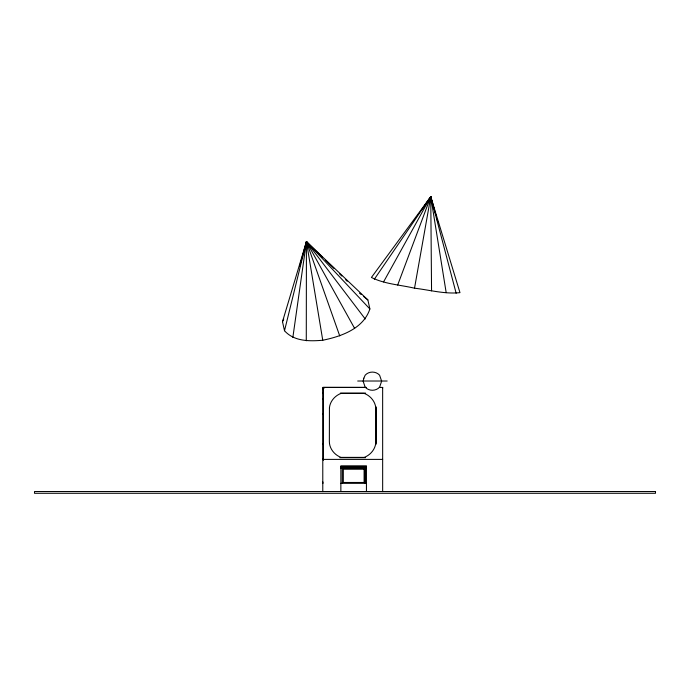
<?xml version="1.0" encoding="UTF-8"?>
<svg xmlns="http://www.w3.org/2000/svg" width="690" height="690" viewBox="0 0 690 690"><rect width="100%" height="100%" fill="white"/><g stroke="black" fill="none" stroke-linecap="round" stroke-linejoin="round"><path stroke-width="1.03" d="M322.782 387.97L322.782 387.375L365.553 387.418M382.665 388.039L382.665 387.444M306.282 340.782L306.429 241.647L367.873 299.917L369.875 308.965C363.449 328.716 341.283 336.444 322.748 340.248C309.491 341.386 294.104 341.507 284.504 330.743L282.495 321.695L306.429 241.647L322.584 257.344M292.853 337.453L306.429 241.647L369.875 308.965M414.526 288.196L430.75 196.71L459.971 292.646C444.8 294.268 429.56 289.955 414.526 288.196C400.217 284.849 384.666 284.108 371.418 277.458L430.75 196.71L435.951 215.332M284.504 330.743L306.429 241.647L309.163 244.976M299.624 266.366L306.429 241.647L365.234 318.987M397.673 285.048L430.75 196.71L456.15 293.267M282.495 321.695L283.762 318.961M383.562 281.908L430.75 196.71L431.733 201.972M429.163 199.531L430.75 196.71L446.18 292.646M374.342 279.234L430.75 196.71L431.561 290.861M421.599 209.915L430.75 196.71M323.532 388.082L323.239 390.057M357.696 381.018L387.176 381.018M366.494 387.418L323.403 387.418L323.386 460.334M379.414 387.418L382.648 387.418L382.665 491.599M324.05 388.263L322.782 388.263L322.782 491.599M340.317 393.119L365.622 393.119M322.782 398.941L323.386 398.941M322.782 413.888L323.386 413.888M322.782 443.782L323.386 443.782M339.877 457.677L365.605 457.677M322.782 458.729L323.386 458.729M322.782 459.393L382.665 459.393M340.86 466.794L366.442 466.794M340.86 467.173L366.442 467.173M340.86 468.286L366.442 468.286M340.86 483.328L366.442 483.328M359.516 293.207L361.189 294.552M363.69 296.562L367.873 299.917M325.663 260.328L334.124 268.548M339.514 273.783L341.817 276.026M345.664 279.761L347.208 281.253M354.651 328.449L306.429 241.647L322.748 340.248M307.343 243.561L306.429 241.647L339.73 335.909M323.265 393.8L323.239 392.006M437.106 219.472L437.978 222.577M376.171 406.936L376.171 444.144M366.442 491.53L366.442 465.828L340.86 465.828L340.86 491.53M365.07 467.587L363.242 467.587M344.06 467.587L342.223 467.587M342.223 468.286L342.223 483.328M322.911 481.974L322.911 483.449M329.44 407.721L329.354 441.393C329.294 448.526 334.443 454.926 340.981 457.384L364.242 457.384C370.78 454.926 375.921 448.526 375.869 441.393L375.869 409.403C375.921 402.27 370.78 395.87 364.242 393.412L340.981 393.412C334.978 395.698 330.113 401.218 329.44 407.721M363.863 378.18L363.121 381.173L365.174 387.168C368.909 391.29 375.86 391.29 379.595 387.168L381.639 381.173L379.595 375.188C375.86 371.056 368.909 371.056 365.174 375.188L363.863 378.18M364.104 469.217L343.318 469.226L343.318 482.474L364.104 482.465L364.104 469.217M655.5 491.53L34.5 491.53L34.5 493.29L655.5 493.29L655.5 491.53M365.07 483.328L365.07 468.286L365.045 483.328"/></g></svg>
